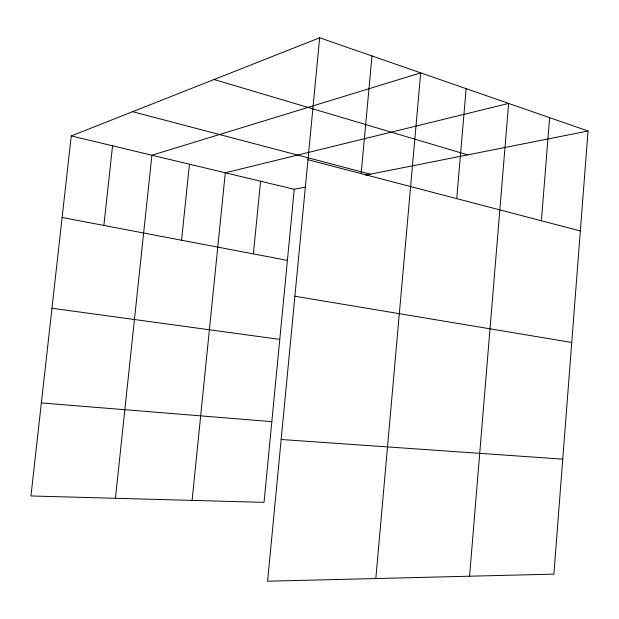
<?xml version="1.0" encoding="UTF-8"?>
<svg xmlns="http://www.w3.org/2000/svg" width="619" height="619" viewBox="0 0 619 619"><rect width="100%" height="100%" fill="white"/><g stroke="black" fill="none" stroke-linecap="round" stroke-linejoin="round"><path stroke-width="0.93" d="M588.05 131.004L553.881 574.123L267.586 581.218L319.659 37.782L588.05 131.004L365.705 175.107M541.401 220.766L549.626 117.656M469.573 576.212L508.632 103.419L225.293 172.786L192.107 500.392M456.729 198.622L466.138 88.664M375.818 578.533L420.696 72.88L151.918 155.23L115.428 498.287M361.148 173.63L371.996 55.958M305.639 187.023L294.265 189.282L264.034 502.365L30.95 495.974L71.255 135.94L319.659 37.782M253.38 253.898L260.56 181.22M181.56 240.226L189.453 164.213M103.876 225.44L112.565 145.821M281.165 439.498L562.748 459.143M41.365 402.93L271.834 421.647M51.965 308.254L279.773 339.374M294.892 296.215L571.747 342.485M62.124 217.493L287.402 260.375M71.255 135.94L294.265 189.282M132.628 111.691L370.379 174.187M307.976 159.717L580.343 230.957M214.073 79.503L467.709 154.874"/></g></svg>
